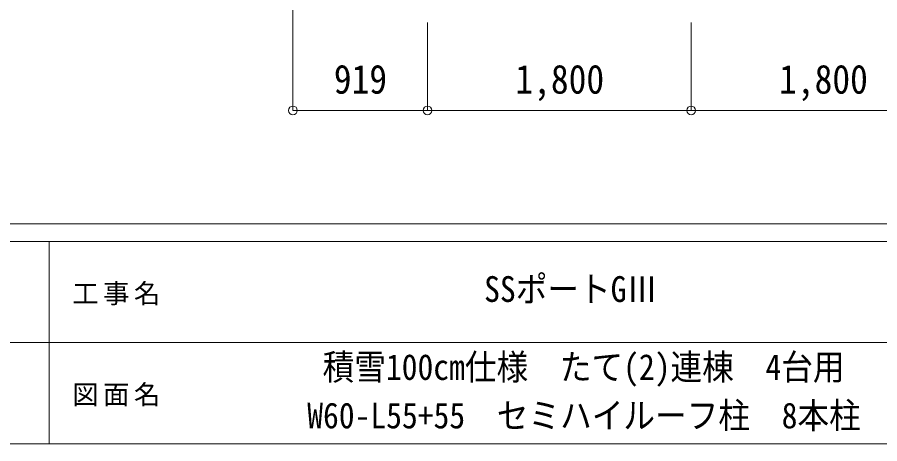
# Model space of a CAD drawing. Units: millimetres at full size, sheet at 1:60. Extents: x -16864 to 16864, y -11640 to 11640.
# Drawn here: x -1114 to 4773, y -11640 to -8729 of the extents above; entities that cross this region are included whole.
import ezdxf
from ezdxf.enums import TextEntityAlignment as Align

# ---------------------------------------------------------------- set-up
doc = ezdxf.new("R2010")
doc.units = ezdxf.units.MM
doc.header["$LTSCALE"] = 60
doc.header["$PDMODE"] = 32
doc.header["$PDSIZE"] = 60
doc.layers.add('0-8_TABLE1', color=6, linetype='Continuous', lineweight=9)
doc.layers.add('F-0', color=7, linetype='Continuous', lineweight=9)
doc.styles.add('ＭＳ ゴシック', font='')
doc.styles.get('ＭＳ ゴシック').set_extended_font_data('MS Gothic')

msp = doc.modelspace()

# ---------------------------------------------------------------- linework, layer by layer
at = {"layer": '0-8_TABLE1'}
for p, q in [((767.04, -9364.9), (767.04, -8162.9)), ((1685.56, -9364.9), (1685.56, -8764.9)), ((3485.56, -9364.9), (3485.56, -8764.9)), ((1685.56, -9364.9), (767.04, -9364.9)), ((3485.56, -9364.9), (1685.56, -9364.9)), ((5285.56, -9364.9), (3485.56, -9364.9))]:
    msp.add_line(p, q, dxfattribs=at)
for p in [(767.04, -9364.9), (1685.56, -9364.9), (3485.56, -9364.9)]:
    msp.add_point(p, dxfattribs=at)
at = {"layer": 'F-0', "color": 5, "lineweight": 5}
for p, q in [((-16864.12, -10140), (16015.88, -10140)), ((-16864.12, -10260), (10682.37, -10260)), ((-897.63, -10260), (-897.63, -11640)), ((-6897.63, -10950), (5402.37, -10950)), ((-16864.12, -11640), (16015.88, -11640))]:
    msp.add_line(p, q, dxfattribs=at)

# ---------------------------------------------------------------- texts
at = {"layer": '0-8_TABLE1', "color": 7, "style": 'ＭＳ ゴシック', "width": 0.9}
for s, p in [('919', (1046.3, -9309.9)), ('1,800', (2285.56, -9309.9)), ('1,800', (4085.56, -9309.9))]:
    msp.add_text(s, height=197.9, dxfattribs=at).set_placement(p, align=Align.BOTTOM_LEFT)
at = {"layer": 'F-0', "style": 'ＭＳ ゴシック', "width": 0.9}
for s, p in [('SSポートGⅢ ', (2072.37, -10725)), ('積雪100cm仕様\u3000たて(2)連棟\u30004台用', (969.87, -11256.91)), ('W60-L55+55\u3000セミハイルーフ柱\u30008本柱', (864.87, -11587.74))]:
    msp.add_text(s, height=176, dxfattribs=at).set_placement(p, align=Align.BOTTOM_LEFT)
at = {"layer": 'F-0', "char_height": 132, "attachment_point": 7, "style": 'ＭＳ ゴシック'}
for s, insert in [('\\T1.17;工事名', (-739.42, -10695)), ('\\T1.17;図面名', (-739.42, -11385))]:
    msp.add_mtext(s, dxfattribs=dict(at, insert=insert))

doc.saveas('drawing.dxf')
